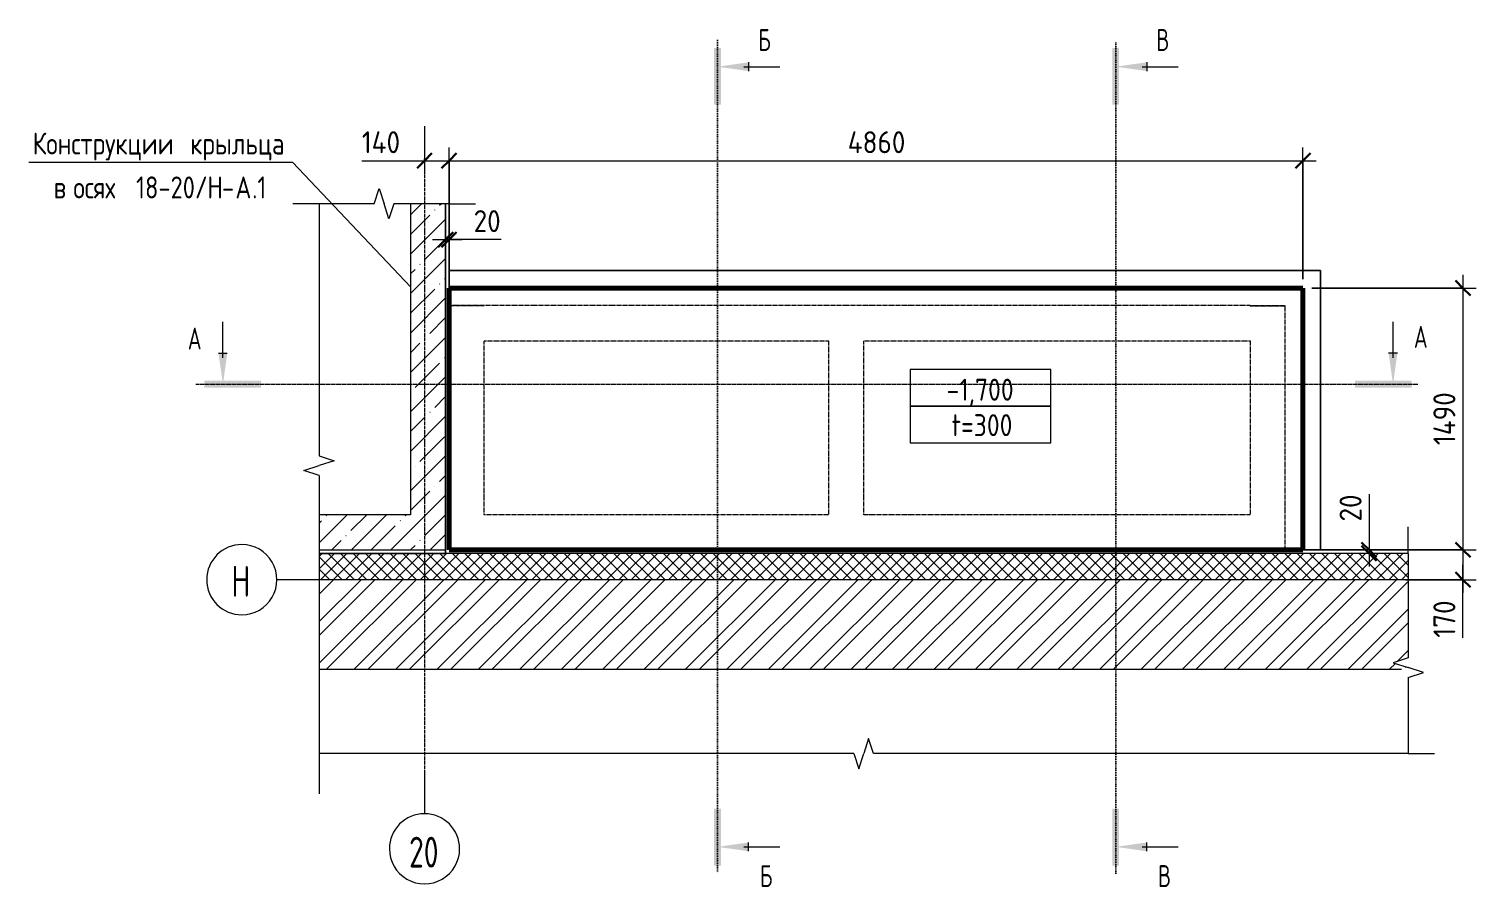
# Model space of a CAD drawing. Header units: millimetres. Extents: x 27128 to 91146, y -4112 to 79300.
# Drawn here: x 27128 to 35366, y 74416 to 79300 of the extents above; entities that cross this region are included whole.
import ezdxf

# ---------------------------------------------------------------- set-up
doc = ezdxf.new("R2010")
doc.units = ezdxf.units.MM
for name, pattern in [('01 Штриховая _4 мм_', [6, 3.5, -2.5]), ('02 Штрихпунктирная _20 мм_', [25, 20, -2.5, 0, -2.5]), ('04 Пунктир 10мм', [10, 0, -10])]:
    doc.linetypes.add(name, pattern=pattern)
for name, color, linetype, lineweight in [('AA_Dim', 7, 'Continuous', 9), ('AA_Dim-50', 7, 'Continuous', 9), ('AA_Oformlenie', 7, 'Continuous', 9), ('AA_Razrez', 7, 'Continuous', 9), ('AA_Vinoska', 7, 'Continuous', 9), ('AF_Stena', 7, 'Continuous', 9), ('Оси', 7, 'Continuous', 9)]:
    doc.layers.add(name, color=color, linetype=linetype, lineweight=lineweight)
doc.layers.add('AF_Stena_Опалубка', color=7, linetype='Continuous', lineweight=20, true_color=0x0063c6)
doc.layers.add('KR_Fundament', color=7, linetype='Continuous', lineweight=20, true_color=0x804000)
doc.styles.add('GOST Common', font='GOST_Common.ttf', dxfattribs={"width": 0.85, "height": 125})
doc.styles.add('ISOCPEUR', font='isocpeur.TTF', dxfattribs={"width": 0.7, "height": 125})
doc.styles.add('ISOCPEUR_1', font='isocpeur.TTF', dxfattribs={"width": 0.9, "height": 125})
doc.styles.add('ISOCPEUR_2', font='isocpeur.TTF', dxfattribs={"width": 0.85, "height": 125})
doc.styles.add('ISOCPEUR_3', font='isocpeur.TTF', dxfattribs={"width": 0.7, "height": 175})
doc.dimstyles.new('00_Точн_3_знака__прозр_', dxfattribs={"dimscale": 304.8, "dimtxt": 125.344371, "dimasz": 0.278871, "dimexe": 0.246063, "dimexo": 0.164042, "dimgap": 0.016404, "dimtad": 1, "dimdec": 3, "dimrnd": 0.001, "dimdsep": 46, "dimtxsty": 'ISOCPEUR_1', "dimblk1": 'OBLIQUE', "dimblk2": 'OBLIQUE', "dimsah": 1, "dimcen": 0.09, "dimdle": 0.246063, "dimazin": 0, "dimtfac": 1, "dimtdec": 4, "dimtix": 1, "dimtmove": 1, "dimatfit": 3, "dimfxl": 1, "dimtvp": 1, "dimtolj": 1, "dimtzin": 0, "dimlwd": 18, "dimlwe": 18, "dimarcsym": 2})
doc.dimstyles.new('00_Точн_3_знака__прозр__1', dxfattribs={"dimscale": 304.8, "dimtxt": 125.344371, "dimasz": 0.278871, "dimexe": 0.246063, "dimexo": 0.164042, "dimgap": 0.016404, "dimtad": 1, "dimdec": 3, "dimrnd": 0.001, "dimdsep": 46, "dimtxsty": 'ISOCPEUR_1', "dimblk1": 'OBLIQUE', "dimblk2": 'OBLIQUE', "dimsah": 1, "dimcen": 0.09, "dimdle": 0.246063, "dimazin": 0, "dimtfac": 1, "dimtdec": 4, "dimtix": 1, "dimtmove": 0, "dimatfit": 3, "dimfxl": 1, "dimtvp": 1, "dimtolj": 1, "dimtzin": 0, "dimlwd": 18, "dimlwe": 18, "dimarcsym": 2})
pattern_1 = [(45, (0, 0), (-112.2532, 112.2532), []), (45, (112.25, 0), (-112.2532, 112.2532), [198.437, -39.687, 1.676, -38.011])]

# ---------------------------------------------------------------- blocks, each defined once
blk = doc.blocks.new('011_ЛинияОбрыва _ЭлУзла_Линия_ - Тип 1-3694137-План ФПм на отм_ -1_700 Опл')
at = {"layer": 'AA_Oformlenie'}
for p, q in [((0, 0), (595, 0)), ((706.3, 0), (1140, 0))]:
    blk.add_line(p, q, dxfattribs=at)
blk = doc.blocks.new('011_ЛинияОбрыва _ЭлУзла_Линия_ - Тип 1-3863154-План ФПм на отм_ -1_700 Опл')
at = {"layer": 'AA_Oformlenie'}
for p, q in [((0, 0), (3045, 0)), ((3156.3, 0), (6200, 0))]:
    blk.add_line(p, q, dxfattribs=at)
blk = doc.blocks.new('011_ЛинияОбрыва _ЭлУзла_Линия_ - Тип 1-3863214-План ФПм на отм_ -1_700 Опл')
at = {"layer": 'AA_Oformlenie'}
for p, q in [((310, 0), (1745, 0)), ((1856.3, 0), (3600, 0))]:
    blk.add_line(p, q, dxfattribs=at)
blk = doc.blocks.new('011_ЛинияОбрыва _ЭлУзла_Линия_ - Тип 1-3863383-План ФПм на отм_ -1_700 Опл')
at = {"layer": 'AA_Oformlenie'}
for p, q in [((0, 0), (315, 0)), ((426.3, 0), (740, 0))]:
    blk.add_line(p, q, dxfattribs=at)
blk = doc.blocks.new('Разрез - Номер узла_ сзади-394133-План ФПм на отм_ -1_700 Опл')
at = {"layer": 'AA_Razrez'}
for points in [[(7.33, 0.4), (7.33, -0.39), (0.87, -0.39), (0.87, 0.4)], [(3.5, -3.53), (2.5, -3.53), (3, 0)]]:
    blk.add_hatch(color=256, dxfattribs=at).paths.add_polyline_path(points)
for p, q in [((3, -3), (3, -7.1)), ((2.5, -3.53), (3.5, -3.53))]:
    blk.add_line(p, q, dxfattribs=at)
blk = doc.blocks.new('Разрез - Номер узла_ спереди-394134-План ФПм на отм_ -1_700 Опл')
at = {"layer": 'AA_Razrez'}
for points in [[(7.33, 0.4), (7.33, -0.39), (0.87, -0.39), (0.87, 0.4)], [(3.5, -3.53), (2.5, -3.53), (3, 0)]]:
    blk.add_hatch(color=256, dxfattribs=at).paths.add_polyline_path(points)
for p, q in [((3, -3), (3, -7.1)), ((2.5, -3.53), (3.5, -3.53))]:
    blk.add_line(p, q, dxfattribs=at)
blk = doc.blocks.new('DIMBLOCK1-План ФПм на отм_ -1_700 Опл')
at = {"layer": 'AA_Dim-50', "color": 30, "lineweight": 30, "true_color": 0xff8000, "transparency": 16777216}
for p, q in [((29380.1, 78549.7), (29422.6, 78592.2)), ((29520.1, 78549.7), (29562.6, 78592.2)), ((29380.1, 78549.7), (29337.6, 78507.2)), ((29520.1, 78549.7), (29477.6, 78507.2))]:
    blk.add_line(p, q, dxfattribs=at)
at = {"layer": 'AA_Dim-50', "color": 30, "lineweight": 18, "true_color": 0xff8000, "transparency": 16777216}
for p, q in [((29520.1, 77875), (29520.1, 78624.7)), ((29023, 78549.7), (29292.9, 78549.7)), ((29292.9, 78549.7), (29450.1, 78549.7)), ((29305.1, 78549.7), (29520.1, 78549.7)), ((29380.1, 78559.8), (29380.1, 78474.7)), ((29380.1, 78549.7), (29380.1, 78559.8)), ((29520.1, 78549.7), (29520.1, 77875))]:
    blk.add_line(p, q, dxfattribs=at)
at = {"layer": 'AA_Dim-50', "color": 0, "lineweight": 18, "transparency": 16777216, "insert": (29023, 78717.6), "char_height": 125, "width": 263.933, "attachment_point": 1, "line_spacing_factor": 1.135194, "style": 'ISOCPEUR_1'}
blk.add_mtext('140', dxfattribs=at)
blk = doc.blocks.new('_Oblique')
at = {"color": 0, "linetype": 'ByBlock', "lineweight": -2}
blk.add_line((-0.5, -0.5), (0.5, 0.5), dxfattribs=at)
blk = doc.blocks.new('DIMBLOCK2-План ФПм на отм_ -1_700 Опл')
at = {"layer": 'AA_Dim-50', "color": 30, "lineweight": 18, "true_color": 0xff8000, "transparency": 16777216}
for p, q in [((29520.1, 77875), (29520.1, 78624.7)), ((34380.1, 77875), (34380.1, 78624.7)), ((29520.1, 78549.7), (34455.1, 78549.7)), ((29520.1, 78549.7), (29520.1, 77875)), ((34380.1, 78549.7), (34380.1, 77875))]:
    blk.add_line(p, q, dxfattribs=at)
at = {"layer": 'AA_Dim-50', "color": 30, "lineweight": 30, "true_color": 0xff8000, "transparency": 16777216}
for p, q in [((29520.1, 78549.7), (29562.6, 78592.2)), ((34380.1, 78549.7), (34422.6, 78592.2)), ((29520.1, 78549.7), (29477.6, 78507.2)), ((34380.1, 78549.7), (34337.6, 78507.2))]:
    blk.add_line(p, q, dxfattribs=at)
at = {"layer": 'AA_Dim-50', "color": 0, "lineweight": 18, "transparency": 16777216, "insert": (31789.2, 78717.6), "char_height": 125, "width": 385.966, "attachment_point": 1, "line_spacing_factor": 1.135194, "style": 'ISOCPEUR_1'}
blk.add_mtext('4860', dxfattribs=at)
blk = doc.blocks.new('042_М_ФундПлиты_ТолщинаОтметка - 042_М_ФундПлиты_ТолщинаОтметка-647274-План ФПм на отм_ -1_700 Опл')
at = {"layer": 'AA_Vinoska'}
for p, q in [((8, 4.17), (-8, 4.17)), ((-8, 4.17), (-8, 0)), ((8, 0), (8, 4.17)), ((8, 0), (-8, 0)), ((-8, 0), (-8, -4.17)), ((-8, 0), (8, 0)), ((8, -4.17), (8, 0)), ((-8, -4.17), (8, -4.17))]:
    blk.add_line(p, q, dxfattribs=at)
blk = doc.blocks.new('Ось сетки - d_4мм-2765513-План ФПм на отм_ -1_700 Опл')
at = {"layer": 'Оси', "color": 12, "true_color": 0xc80000}
for start, end in [(360, 180), (360, 180), (180, 360), (180, 360)]:
    blk.add_arc((0, 0), 4, start, end, dxfattribs=at)
blk = doc.blocks.new('DIMBLOCK3-План ФПм на отм_ -1_700 Опл')
at = {"layer": 'AA_Dim-50', "color": 30, "lineweight": 18, "true_color": 0xff8000, "transparency": 16777216}
for p, q in [((29520.1, 77875), (29520.1, 78175.6)), ((29425.1, 78100.6), (29595.1, 78100.6)), ((29500.1, 78110.7), (29500.1, 78025.6)), ((29500.1, 78100.6), (29500.1, 78110.7)), ((29609.7, 78100.6), (29510.1, 78100.6)), ((29520.1, 78100.6), (29520.1, 77875)), ((29815.8, 78100.6), (29609.7, 78100.6))]:
    blk.add_line(p, q, dxfattribs=at)
at = {"layer": 'AA_Dim-50', "color": 30, "lineweight": 30, "true_color": 0xff8000, "transparency": 16777216}
for p, q in [((29500.1, 78100.6), (29457.6, 78058.1)), ((29520.1, 78100.6), (29477.6, 78058.1)), ((29500.1, 78100.6), (29542.6, 78143.1)), ((29520.1, 78100.6), (29562.6, 78143.1))]:
    blk.add_line(p, q, dxfattribs=at)
at = {"layer": 'AA_Dim-50', "color": 0, "lineweight": 18, "transparency": 16777216, "insert": (29659.7, 78268.5), "char_height": 125, "width": 187.307, "attachment_point": 1, "line_spacing_factor": 1.135194, "style": 'ISOCPEUR_1'}
blk.add_mtext('20', dxfattribs=at)
blk = doc.blocks.new('DIMBLOCK4-План ФПм на отм_ -1_700 Опл')
at = {"layer": 'AA_Dim-50', "color": 30, "lineweight": 30, "true_color": 0xff8000, "transparency": 16777216}
for p, q in [((35290.8, 77825), (35248.3, 77867.5)), ((35290.8, 77825), (35333.3, 77782.5)), ((35290.8, 76335), (35248.3, 76377.5)), ((35290.8, 76335), (35333.3, 76292.5))]:
    blk.add_line(p, q, dxfattribs=at)
at = {"layer": 'AA_Dim-50', "color": 30, "lineweight": 18, "true_color": 0xff8000, "transparency": 16777216}
for p, q in [((35290.8, 77900), (35290.8, 76335)), ((34430.1, 77825), (35365.8, 77825)), ((35290.8, 77825), (34430.1, 77825)), ((34330.1, 76335), (35365.8, 76335)), ((35290.8, 76335), (34330.1, 76335))]:
    blk.add_line(p, q, dxfattribs=at)
at = {"layer": 'AA_Dim-50', "color": 0, "lineweight": 18, "transparency": 16777216, "insert": (35123, 76931), "char_height": 125, "width": 357.586, "attachment_point": 1, "rotation": 90, "line_spacing_factor": 1.135194, "style": 'ISOCPEUR_1'}
blk.add_mtext('1490', dxfattribs=at)
blk = doc.blocks.new('DIMBLOCK5-План ФПм на отм_ -1_700 Опл')
at = {"layer": 'AA_Dim-50', "color": 30, "lineweight": 30, "true_color": 0xff8000, "transparency": 16777216}
for p, q in [((35290.8, 76335), (35248.3, 76377.5)), ((35290.8, 76335), (35333.3, 76292.5)), ((35290.8, 76165), (35248.3, 76207.5)), ((35290.8, 76165), (35333.3, 76122.5))]:
    blk.add_line(p, q, dxfattribs=at)
at = {"layer": 'AA_Dim-50', "color": 30, "lineweight": 18, "true_color": 0xff8000, "transparency": 16777216}
for p, q in [((34330.1, 76335), (35365.8, 76335)), ((35290.8, 76335), (34330.1, 76335)), ((35290.8, 76335), (35290.8, 76090)), ((35290.8, 76095.4), (35290.8, 76250)), ((34963.9, 76165), (35365.8, 76165)), ((35290.8, 76165), (34963.9, 76165)), ((35290.8, 75834.9), (35290.8, 76095.4))]:
    blk.add_line(p, q, dxfattribs=at)
at = {"layer": 'AA_Dim-50', "color": 0, "lineweight": 18, "transparency": 16777216, "insert": (35123, 75834.9), "char_height": 125, "width": 252.581, "attachment_point": 1, "rotation": 90, "line_spacing_factor": 1.135194, "style": 'ISOCPEUR_1'}
blk.add_mtext('170', dxfattribs=at)
blk = doc.blocks.new('DIMBLOCK6-План ФПм на отм_ -1_700 Опл')
at = {"layer": 'AA_Dim-50', "color": 30, "lineweight": 18, "true_color": 0xff8000, "transparency": 16777216}
for p, q in [((34756.9, 76652.3), (34756.9, 76446.2)), ((34756.9, 76446.2), (34756.9, 76325)), ((34756.9, 76410), (34756.9, 76240)), ((34330.1, 76335), (34831.9, 76335)), ((34756.9, 76335), (34330.1, 76335)), ((34767, 76315), (34681.9, 76315)), ((34756.9, 76315), (34767, 76315))]:
    blk.add_line(p, q, dxfattribs=at)
at = {"layer": 'AA_Dim-50', "color": 30, "lineweight": 30, "true_color": 0xff8000, "transparency": 16777216}
for p, q in [((34756.9, 76335), (34714.4, 76377.5)), ((34756.9, 76315), (34714.4, 76357.5)), ((34756.9, 76335), (34799.4, 76292.5)), ((34756.9, 76315), (34799.4, 76272.5))]:
    blk.add_line(p, q, dxfattribs=at)
at = {"layer": 'AA_Dim-50', "color": 0, "lineweight": 18, "transparency": 16777216, "insert": (34589, 76496.2), "char_height": 125, "width": 187.307, "attachment_point": 1, "rotation": 90, "line_spacing_factor": 1.135194, "style": 'ISOCPEUR_1'}
blk.add_mtext('20', dxfattribs=at)
blk = doc.blocks.new('010_Текст с выноской - Текст 2 строки-3720126-План ФПм на отм_ -1_700 Опл')
at = {"layer": 'AA_Vinoska'}
blk.add_line((-15, 0), (15, 0), dxfattribs=at)

msp = doc.modelspace()

# ---------------------------------------------------------------- hatches: boundary and pattern name
at = {"layer": 'AF_Stena'}
h = msp.add_hatch(dxfattribs=at)
h.set_pattern_fill('FP_3', color=256, style=0, pattern_type=2)
h.set_pattern_definition(pattern_1)
h.paths.add_polyline_path([(29500.0616, 76335), (29500.0616, 78305), (29300.0616, 78305), (29300.0616, 76335)])
h = msp.add_hatch(dxfattribs=at)
h.set_pattern_fill('FP_3', color=256, style=0, pattern_type=2)
h.set_pattern_definition(pattern_1)
h.paths.add_polyline_path([(29300.0616, 76335), (29300.0616, 76535), (28780.0616, 76535), (28780.0616, 76335)])
h = msp.add_hatch(dxfattribs=at)
h.set_pattern_fill('FP_2', color=256, style=0, pattern_type=2)
h.set_pattern_definition([(45, (0, 0), (-35.35534, 35.35534), []), (135, (0, 0), (-35.35534, -35.35534), [])])
h.paths.add_polyline_path([(31900.3666, 76165), (34980.0616, 76165), (34980.0616, 76315), (28780.0616, 76315), (28780.0616, 76165)])
h = msp.add_hatch(dxfattribs=at)
h.set_pattern_fill('FP_1', color=256, style=0, pattern_type=2)
h.set_pattern_definition([(45, (0, 0), (-117.8655, 117.8655), []), (45, (78.58, 0), (-117.8655, 117.8655), [])])
h.paths.add_polyline_path([(34940.8089, 75655), (34940.8089, 75665), (34980.0616, 75665), (34893.4591, 75692.5), (34980.0616, 75720), (34980.0616, 76165), (28780.0616, 76165), (28780.0616, 75655), (34893.4591, 75655)])

# ---------------------------------------------------------------- linework, layer by layer
at = {"layer": 'AA_Razrez', "color": 7, "linetype": '04 Пунктир 10мм', "true_color": 0xffffff}
for p, q in [((31048.574, 79235.0983), (31048.574, 74494.2769)), ((33314.5399, 74494.2769), (33314.5399, 79235.0983)), ((28082.4437, 77277.6754), (35043.2293, 77277.6754))]:
    msp.add_line(p, q, dxfattribs=at)
at = {"layer": 'AA_Vinoska'}
for p, q in [((29302.3023, 77830.1915), (28628.3643, 78541.1102)), ((29093.7529, 78305), (29121.9073, 78391.6501)), ((29121.9073, 78391.6501), (29150.0616, 78305)), ((28780.0616, 78305), (28630.0616, 78305)), ((29177.5616, 78218.3975), (29150.0616, 78305)), ((29205.0616, 78305), (29177.5616, 78218.3975)), ((29520.0616, 78305), (29670.0616, 78305)), ((28780.0616, 76870), (28866.6641, 76842.5)), ((28693.4115, 76786.8457), (28780.0616, 76815)), ((28780.0616, 76758.6913), (28693.4115, 76786.8457)), ((28866.6641, 76842.5), (28780.0616, 76815)), ((34980.0616, 76315), (34980.0616, 76465)), ((34980.0616, 75720), (34893.4591, 75692.5)), ((34893.4591, 75692.5), (34980.0616, 75665)), ((35066.7117, 75636.8457), (34980.0616, 75665)), ((34980.0616, 75608.6913), (35066.7117, 75636.8457)), ((31907.5616, 75261.6025), (31880.0616, 75175)), ((31935.0616, 75175), (31907.5616, 75261.6025)), ((31823.7529, 75175), (31851.9073, 75088.3499)), ((31851.9073, 75088.3499), (31880.0616, 75175)), ((34980.0616, 75175), (35130.0616, 75175)), ((28780.0616, 75015), (28780.0616, 74945.258))]:
    msp.add_line(p, q, dxfattribs=at)
at = {"layer": 'AF_Stena_Опалубка'}
for p, q in [((29300.0616, 78305), (29300.0616, 76535)), ((29500.0616, 76335), (29500.0616, 78305)), ((29300.0616, 76535), (28780.0616, 76535)), ((28780.0616, 76335), (29300.0616, 76335)), ((34980.0616, 76315), (28780.0616, 76315)), ((29300.0616, 76335), (29500.0616, 76335)), ((28780.0616, 75655), (34940.8089, 75655))]:
    msp.add_line(p, q, dxfattribs=at)
at = {"layer": 'AF_Stena_Опалубка', "linetype": '01 Штриховая _4 мм_'}
for p, q in [((29720.0616, 77725), (29520.0616, 77725)), ((29520.0616, 77725), (29520.0616, 76335)), ((29520.0616, 77725), (29720.0616, 77725)), ((29520.0616, 77725), (29520.0616, 76335)), ((31880.0616, 77725), (29720.0616, 77725)), ((31880.0616, 77725), (29720.0616, 77725)), ((34080.0616, 77725), (31880.0616, 77725)), ((34080.0616, 77725), (31880.0616, 77725)), ((34080.0616, 77724.5), (34080.0616, 77725)), ((34080.0616, 77725), (34080.0616, 77724.5)), ((34280.0616, 77724.5), (34080.0616, 77724.5)), ((34080.0616, 77724.5), (34280.0616, 77724.5)), ((34280.0616, 76335), (34280.0616, 77724.5)), ((34280.0616, 76335), (34280.0616, 77724.5)), ((29720.0616, 76535), (29720.0616, 77525)), ((29720.0616, 76535), (29720.0616, 77525)), ((29720.0616, 77525), (31680.0616, 77525)), ((29720.0616, 77525), (31680.0616, 77525)), ((31680.0616, 77525), (31680.0616, 76535)), ((31680.0616, 77525), (31680.0616, 76535)), ((31880.0616, 76535), (31880.0616, 77525)), ((31880.0616, 76535), (31880.0616, 77525)), ((31880.0616, 77525), (34080.0616, 77525)), ((31880.0616, 77525), (34080.0616, 77525)), ((34080.0616, 77525), (34080.0616, 76535)), ((34080.0616, 77525), (34080.0616, 76535)), ((31680.0616, 76535), (29720.0616, 76535)), ((31680.0616, 76535), (29720.0616, 76535)), ((34080.0616, 76535), (31880.0616, 76535)), ((34080.0616, 76535), (31880.0616, 76535)), ((29520.0616, 76335), (29720.0616, 76335)), ((29720.0616, 76335), (29520.0616, 76335)), ((29720.0616, 76335), (31880.0616, 76335)), ((29720.0616, 76335), (31880.0616, 76335)), ((31880.0616, 76335), (34080.0616, 76335)), ((31880.0616, 76335), (34080.0616, 76335)), ((34080.0616, 76335), (34280.0616, 76335)), ((34280.0616, 76335), (34080.0616, 76335))]:
    msp.add_line(p, q, dxfattribs=at)
at = {"layer": 'AF_Stena_Опалубка', "color": 7}
msp.add_line((34980.0616, 76165), (28780.0616, 76165), dxfattribs=at)
at = {"layer": 'KR_Fundament'}
for p, q in [((29500.0616, 78305), (29500.0616, 76315)), ((29500.0616, 76315), (29500.0616, 78305)), ((29500.0616, 78305), (29500.0616, 76315)), ((29500.0616, 76315), (29500.0616, 78305)), ((29520.0616, 76335), (29520.0616, 77925)), ((29520.0616, 77925), (34480.0616, 77925)), ((34480.0616, 77925), (29520.0616, 77925)), ((29520.0616, 77925), (29520.0616, 76335)), ((34480.0616, 77925), (34480.0616, 76335)), ((34480.0616, 76335), (34480.0616, 77925)), ((29500.0616, 76315), (28780.0616, 76315)), ((28780.0616, 76315), (29500.0616, 76315)), ((29500.0616, 76315), (28780.0616, 76315)), ((28780.0616, 76315), (29500.0616, 76315)), ((34480.0616, 76335), (29520.0616, 76335)), ((29520.0616, 76335), (34480.0616, 76335))]:
    msp.add_line(p, q, dxfattribs=at)
at = {"layer": 'KR_Fundament', "lineweight": 60}
for p, q in [((29520.0616, 76335), (29520.0616, 77825)), ((29520.0616, 77825), (34380.0616, 77825)), ((34380.0616, 77825), (29520.0616, 77825)), ((29520.0616, 77825), (29520.0616, 76335)), ((34380.0616, 77825), (34380.0616, 76335)), ((34380.0616, 76335), (34380.0616, 77825)), ((34380.0616, 76335), (29520.0616, 76335)), ((29520.0616, 76335), (34380.0616, 76335))]:
    msp.add_line(p, q, dxfattribs=at)
at = {"layer": 'Оси'}
for p, q in [((29380.0616, 78746.7412), (29380.0616, 78496.7412)), ((28790.049, 76165), (28540.049, 76165)), ((34938.9661, 76165), (34688.9661, 76165)), ((29380.0616, 75083.1371), (29380.0616, 74833.1371))]:
    msp.add_line(p, q, dxfattribs=at)
at = {"layer": 'Оси', "linetype": '02 Штрихпунктирная _20 мм_'}
for p, q in [((29380.0616, 78496.7412), (29380.0616, 75083.1371)), ((34688.9661, 76165), (28790.049, 76165))]:
    msp.add_line(p, q, dxfattribs=at)

# ---------------------------------------------------------------- block references
at = {"layer": 'AA_Oformlenie'}
for name, p, rotation in [('011_ЛинияОбрыва _ЭлУзла_Линия_ - Тип 1-3863214-План ФПм на отм_ -1_700 Опл', (28780.0616, 78615), 270), ('011_ЛинияОбрыва _ЭлУзла_Линия_ - Тип 1-3863383-План ФПм на отм_ -1_700 Опл', (29520.0616, 78305), 180), ('011_ЛинияОбрыва _ЭлУзла_Линия_ - Тип 1-3694137-План ФПм на отм_ -1_700 Опл', (34980.0616, 76315), 270), ('011_ЛинияОбрыва _ЭлУзла_Линия_ - Тип 1-3863154-План ФПм на отм_ -1_700 Опл', (34980.0616, 75175), 180)]:
    msp.add_blockref(name, p, dxfattribs=dict(at, rotation=rotation))
at = {"layer": 'AA_Razrez', "extrusion": (0, 0, -1), "xscale": 49.99999999999998, "yscale": 49.99999999999998, "zscale": 49.99999999999998}
for p, rotation in [((-31048.574, 79235.0983), 270.0000000000003), ((-33314.5399, 79235.0983), 270.0000000000002), ((-28082.4437, 77277.6754), 180)]:
    msp.add_blockref('Разрез - Номер узла_ сзади-394133-План ФПм на отм_ -1_700 Опл', p, dxfattribs=dict(at, rotation=rotation))
at = {"layer": 'AA_Razrez', "xscale": 49.99999999999998, "yscale": 49.99999999999998, "zscale": 49.99999999999998}
for p, rotation in [((35043.2293, 77277.6754), 180), ((31048.574, 74494.2769), 89.99999999999947), ((33314.5399, 74494.2769), 90)]:
    msp.add_blockref('Разрез - Номер узла_ спереди-394134-План ФПм на отм_ -1_700 Опл', p, dxfattribs=dict(at, rotation=rotation))
at = {"layer": 'AA_Vinoska'}
for name, p, xscale, yscale, zscale in [('010_Текст с выноской - Текст 2 строки-3720126-План ФПм на отм_ -1_700 Опл', (27878.3643, 78541.1102), 50, 50, 50), ('042_М_ФундПлиты_ТолщинаОтметка - 042_М_ФундПлиты_ТолщинаОтметка-647274-План ФПм на отм_ -1_700 Опл', (32545.0365, 77152.437), 49.99999999999998, 49.99999999999998, 49.99999999999998)]:
    msp.add_blockref(name, p, dxfattribs=dict(at, xscale=xscale, yscale=yscale, zscale=zscale))
at = {"layer": 'Оси', "color": 12, "true_color": 0xc80000, "xscale": 49.99999999999998, "yscale": 49.99999999999998, "zscale": 49.99999999999998}
for p, rotation in [((28340.049, 76165), 89.99999999999984), ((29380.0616, 74633.1371), 180)]:
    msp.add_blockref('Ось сетки - d_4мм-2765513-План ФПм на отм_ -1_700 Опл', p, dxfattribs=dict(at, rotation=rotation))

# ---------------------------------------------------------------- texts
at = {"layer": 'AA_Razrez', "char_height": 125, "attachment_point": 1, "style": 'ISOCPEUR'}
for s, insert, width in [('\\fISOCPEUR|b0|i0|c204|p34|;\\W.7;Б', (31279.7805, 79299.8289), 84.177187), ('\\fISOCPEUR|b0|i0|c204|p34|;\\W.7;В', (33545.7464, 79299.8289), 84.177187), ('\\fISOCPEUR|b0|i0|c204|p34|;\\W.7;А', (28032.5975, 77600.2412), 95.400812), ('\\fISOCPEUR|b0|i0|c204|p34|;\\W.7;А', (35011.8755, 77609.8283), 95.400812), ('\\fISOCPEUR|b0|i0|c204|p34|;\\W.7;Б', (31289.3676, 74540.515), 84.177187), ('\\fISOCPEUR|b0|i0|c204|p34|;\\W.7;В', (33555.3335, 74540.515), 84.177187)]:
    msp.add_mtext(s, dxfattribs=dict(at, insert=insert, width=width))
at = {"layer": 'AA_Vinoska', "char_height": 125, "attachment_point": 1}
for s, insert, width, style in [('Конструкции', (27149.2909, 78710.2254), 1042.594594, 'GOST Common'), ('\\fGOST Common|b0|i0|c204|p34|;\\W.85; ', (28009.5175, 78710.2254), 44.293234, 'GOST Common'), ('крыльца', (28046.063, 78710.2254), 674.620031, 'GOST Common'), ('\\fGOST Common|b0|i0|c204|p34|;\\W.85;в', (27268.9284, 78460.2254), 91.993641, 'GOST Common'), ('\\fGOST Common|b0|i0|c204|p34|;\\W.85; ', (27344.8308, 78460.2254), 44.293234, 'GOST Common'), ('осях', (27381.3763, 78460.2254), 354.345875, 'GOST Common'), (' 18-20/', (27673.7409, 78460.2254), 568.997703, 'GOST Common'), ('\\fGOST Common|b0|i0|c204|p34|;\\W.85;Н', (28143.211, 78460.2254), 102.215156, 'GOST Common'), ('\\fGOST Common|b0|i0|c204|p34|;\\W.85;А', (28303.4492, 78460.2254), 115.843844, 'GOST Common'), ('.1', (28399.03, 78460.2254), 102.215156, 'GOST Common'), ('\\fGOST Common|b0|i0|c204|p34|;\\W.85;-', (28227.5469, 78460.2254), 91.993641, 'GOST Common'), ('-1,700', (32351.8198, 77308.9434), 477.004062, 'ISOCPEUR_2'), ('t=300', (32380.1948, 77107.0996), 446.339516, 'ISOCPEUR_2')]:
    msp.add_mtext(s, dxfattribs=dict(at, insert=insert, width=width, style=style))
at = {"layer": 'Оси', "char_height": 175, "attachment_point": 1, "style": 'ISOCPEUR_3'}
for s, insert, width in [('\\fISOCPEUR|b0|i0|c204|p34|;\\W.7;Н', (28280.3105, 76243.5763), 120.653969), ('20', (29292.1019, 74701.7402), 207.637062)]:
    msp.add_mtext(s, dxfattribs=dict(at, insert=insert, width=width))

# ---------------------------------------------------------------- dimensions: what is measured, and where the dimension line sits
at = {"layer": 'AA_Dim', "color": 30, "lineweight": 18, "true_color": 0xff8000}
for base, p1, override, picture, middle in [((29520.0616, 78549.7223), (29380.0616, 78609.8263), {"dimpost": '<>', "dimfxl": 797.21539}, 'DIMBLOCK1-План ФПм на отм_ -1_700 Опл', (29154.9323, 78634.2287)), ((29520.0616, 78100.6251), (29500.0616, 78160.7292), {"dimpost": '<>', "dimfxl": 336.324349}, 'DIMBLOCK3-План ФПм на отм_ -1_700 Опл', (29753.3358, 78185.1316))]:
    dim = msp.add_linear_dim(base=base, p1=p1, p2=(29520.0616, 77825), dimstyle='00_Точн_3_знака__прозр_', override=override, dxfattribs=at)
    dim.commit()
    dim.dimension.update_dxf_attribs({"geometry": picture, "text_midpoint": middle, "dimtype": 160})
dim = msp.add_linear_dim(base=(34380.0616, 78549.7223), p1=(29520.0616, 77825), p2=(34380.0616, 77825), dimstyle='00_Точн_3_знака__прозр__1', override={"dimpost": '<>', "dimfxl": 4860}, dxfattribs=at)
dim.commit()
dim.dimension.update_dxf_attribs({"geometry": 'DIMBLOCK2-План ФПм на отм_ -1_700 Опл', "text_midpoint": (31950.0616, 78617.2223)})
dim = msp.add_linear_dim(base=(35290.8298, 76335), p1=(34380.0616, 77825), p2=(34280.0616, 76335), angle=90, dimstyle='00_Точн_3_знака__прозр__1', override={"dimpost": '<>', "dimfxl": 1493.351934}, dxfattribs=at)
dim.commit()
dim.dimension.update_dxf_attribs({"geometry": 'DIMBLOCK4-План ФПм на отм_ -1_700 Опл', "text_midpoint": (35223.3298, 77080)})
for base, p2, override, picture, middle in [((34756.8729, 76315), (34816.977, 76315), {"dimpost": '<>', "dimfxl": 537.287736}, 'DIMBLOCK6-План ФПм на отм_ -1_700 Опл', (34672.3664, 76589.8181)), ((35290.8298, 76165), (35013.9099, 76165), {"dimpost": '<>', "dimfxl": 753.281686}, 'DIMBLOCK5-План ФПм на отм_ -1_700 Опл', (35206.3233, 75961.1675))]:
    dim = msp.add_linear_dim(base=base, p1=(34280.0616, 76335), p2=p2, angle=90, dimstyle='00_Точн_3_знака__прозр_', override=override, dxfattribs=at)
    dim.commit()
    dim.dimension.update_dxf_attribs({"geometry": picture, "text_midpoint": middle, "dimtype": 160, "text_rotation": 90})

doc.saveas('drawing.dxf')
